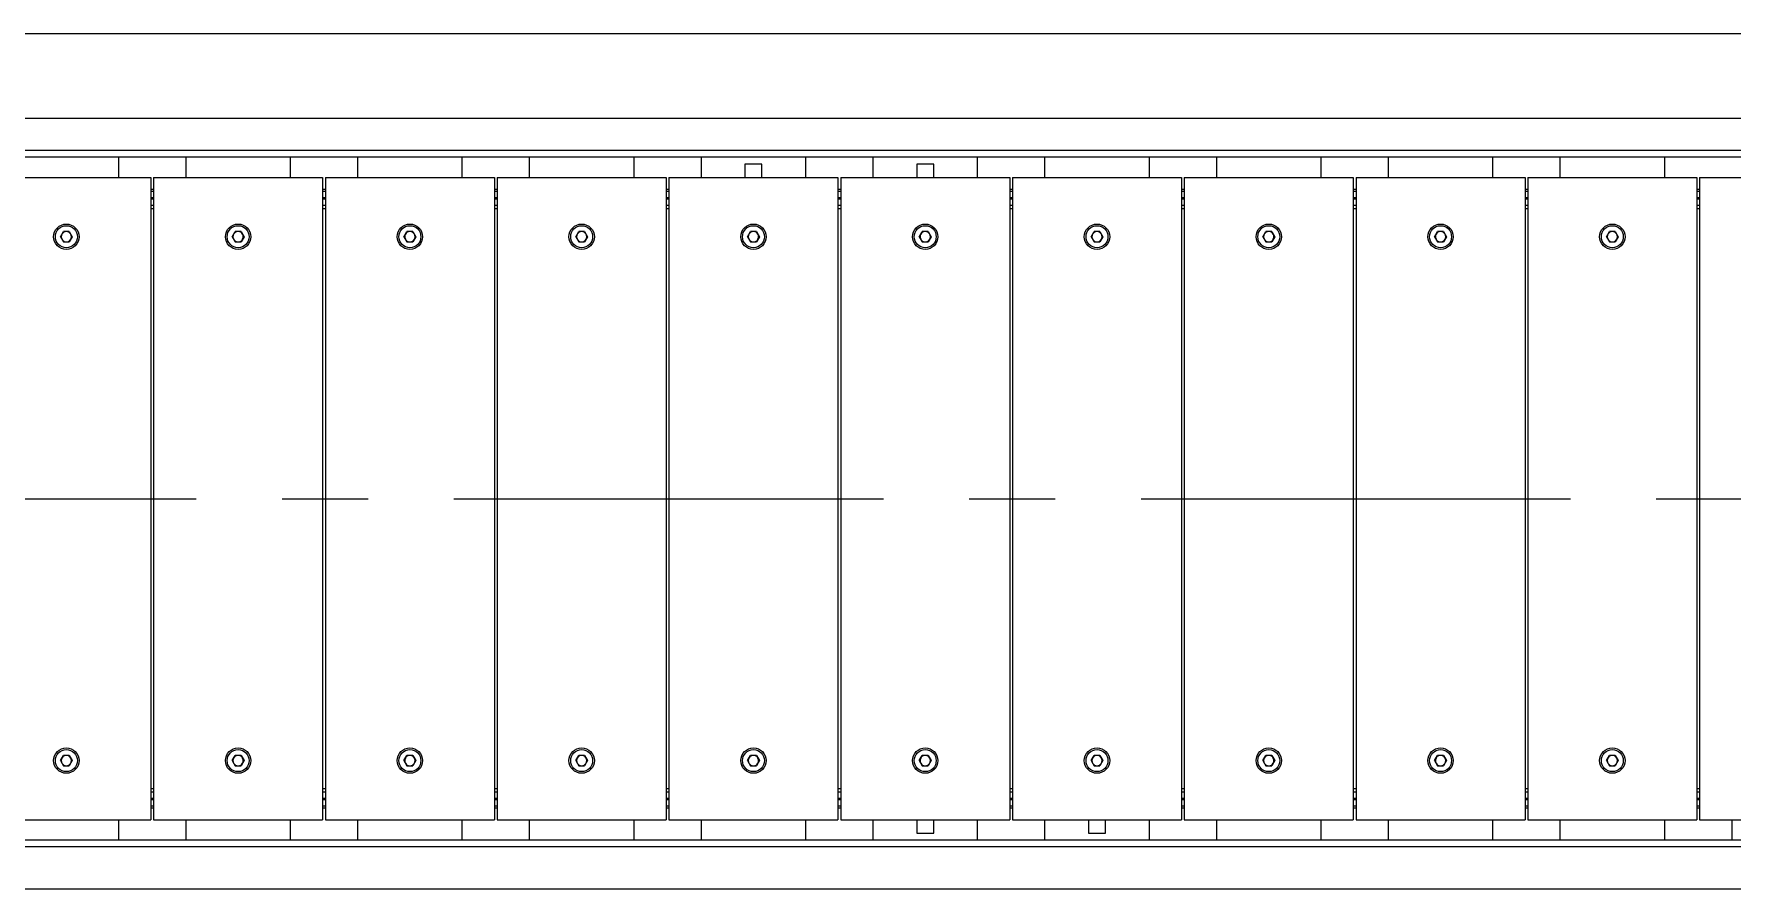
# Model space of a CAD drawing. Header units: millimetres. Extents: x 0 to 11880, y 0 to 8400.
# Drawn here: x 7858 to 8862, y 4547 to 5053 of the extents above; entities that cross this region are included whole.
import ezdxf

# ---------------------------------------------------------------- set-up
doc = ezdxf.new("R2010")
doc.units = ezdxf.units.MM
doc.header["$LTSCALE"] = 20
doc.linetypes.add('CENTERX2', pattern=[20.32, 12.7, -2.54, 2.54, -2.54])
doc.layers.add('ANNOTAZIONI', color=7, linetype='Continuous')

msp = doc.modelspace()

# ---------------------------------------------------------------- linework, layer by layer
at = {"color": 7, "linetype": 'Continuous', "lineweight": 25}
for p, q in [((10672.78, 5053.15), (6107.78, 5053.15)), ((10672.78, 5003.15), (6107.78, 5003.15)), ((10672.78, 4984.15), (6107.78, 4984.15)), ((10672.78, 4980.15), (6107.78, 4980.15)), ((7907.58, 4980.15), (7907.58, 4968.15)), ((7947.58, 4968.15), (7947.58, 4980.15)), ((8009.18, 4980.15), (8009.18, 4968.15)), ((8049.18, 4968.15), (8049.18, 4980.15)), ((8110.78, 4980.15), (8110.78, 4968.15)), ((8150.78, 4968.15), (8150.78, 4980.15)), ((8212.38, 4980.15), (8212.38, 4968.15)), ((8252.38, 4968.15), (8252.38, 4980.15)), ((8278.18, 4976.15), (8278.18, 4968.15)), ((8288.18, 4976.15), (8278.18, 4976.15)), ((8288.18, 4968.15), (8288.18, 4976.15)), ((8313.98, 4980.15), (8313.98, 4968.15)), ((8353.98, 4968.15), (8353.98, 4980.15)), ((8379.78, 4976.15), (8379.78, 4968.15)), ((8389.78, 4976.15), (8379.78, 4976.15)), ((8389.78, 4968.15), (8389.78, 4976.15)), ((8415.58, 4980.15), (8415.58, 4968.15)), ((8455.58, 4968.15), (8455.58, 4980.15)), ((8517.18, 4980.15), (8517.18, 4968.15)), ((8557.18, 4968.15), (8557.18, 4980.15)), ((8618.78, 4980.15), (8618.78, 4968.15)), ((8658.78, 4968.15), (8658.78, 4980.15)), ((8720.38, 4980.15), (8720.38, 4968.15)), ((8760.38, 4968.15), (8760.38, 4980.15)), ((8821.98, 4980.15), (8821.98, 4968.15)), ((7832.78, 4968.15), (7920.78, 4968.15)), ((7920.78, 4968.15), (7926.78, 4968.15)), ((7926.78, 4968.15), (7926.78, 4588.15)), ((7928.38, 4968.15), (7928.38, 4588.15)), ((7928.38, 4968.15), (7934.38, 4968.15)), ((7934.38, 4968.15), (8022.38, 4968.15)), ((8022.38, 4968.15), (8028.38, 4968.15)), ((8028.38, 4968.15), (8028.38, 4588.15)), ((8029.98, 4968.15), (8029.98, 4588.15)), ((8029.98, 4968.15), (8035.98, 4968.15)), ((8035.98, 4968.15), (8123.98, 4968.15)), ((8123.98, 4968.15), (8129.98, 4968.15)), ((8129.98, 4968.15), (8129.98, 4588.15)), ((8131.58, 4968.15), (8131.58, 4588.15)), ((8131.58, 4968.15), (8137.58, 4968.15)), ((8137.58, 4968.15), (8225.58, 4968.15)), ((8225.58, 4968.15), (8231.58, 4968.15)), ((8231.58, 4968.15), (8231.58, 4588.15)), ((8233.18, 4968.15), (8233.18, 4588.15)), ((8233.18, 4968.15), (8239.18, 4968.15)), ((8239.18, 4968.15), (8327.18, 4968.15)), ((8327.18, 4968.15), (8333.18, 4968.15)), ((8333.18, 4968.15), (8333.18, 4588.15)), ((8334.78, 4968.15), (8334.78, 4588.15)), ((8334.78, 4968.15), (8340.78, 4968.15)), ((8340.78, 4968.15), (8428.78, 4968.15)), ((8428.78, 4968.15), (8434.78, 4968.15)), ((8434.78, 4968.15), (8434.78, 4588.15)), ((8436.38, 4968.15), (8436.38, 4588.15)), ((8436.38, 4968.15), (8442.38, 4968.15)), ((8442.38, 4968.15), (8530.38, 4968.15)), ((8530.38, 4968.15), (8536.38, 4968.15)), ((8536.38, 4968.15), (8536.38, 4588.15)), ((8537.98, 4968.15), (8537.98, 4588.15)), ((8537.98, 4968.15), (8543.98, 4968.15)), ((8543.98, 4968.15), (8631.98, 4968.15)), ((8631.98, 4968.15), (8637.98, 4968.15)), ((8637.98, 4968.15), (8637.98, 4588.15)), ((8639.58, 4968.15), (8639.58, 4588.15)), ((8639.58, 4968.15), (8645.58, 4968.15)), ((8645.58, 4968.15), (8733.58, 4968.15)), ((8733.58, 4968.15), (8739.58, 4968.15)), ((8739.58, 4968.15), (8739.58, 4588.15)), ((8741.18, 4968.15), (8741.18, 4588.15)), ((8741.18, 4968.15), (8747.18, 4968.15)), ((8747.18, 4968.15), (8835.18, 4968.15)), ((8835.18, 4968.15), (8841.18, 4968.15)), ((8841.18, 4968.15), (8841.18, 4588.15)), ((8842.78, 4968.15), (8842.78, 4588.15)), ((8842.78, 4968.15), (8848.78, 4968.15)), ((8848.78, 4968.15), (8936.78, 4968.15)), ((7928.37, 4956.15), (7926.77, 4956.15)), ((7926.77, 4955.65), (7928.37, 4955.65)), ((7928.37, 4951.65), (7926.77, 4951.65)), ((7928.38, 4961.15), (7926.78, 4961.15)), ((7926.78, 4960.15), (7928.38, 4960.15)), ((8029.97, 4956.15), (8028.37, 4956.15)), ((8028.37, 4955.65), (8029.97, 4955.65)), ((8029.97, 4951.65), (8028.37, 4951.65)), ((8029.98, 4961.15), (8028.38, 4961.15)), ((8028.38, 4960.15), (8029.98, 4960.15)), ((8131.57, 4956.15), (8129.97, 4956.15)), ((8129.97, 4955.65), (8131.57, 4955.65)), ((8131.57, 4951.65), (8129.97, 4951.65)), ((8131.58, 4961.15), (8129.98, 4961.15)), ((8129.98, 4960.15), (8131.58, 4960.15)), ((8233.17, 4956.15), (8231.57, 4956.15)), ((8231.57, 4955.65), (8233.17, 4955.65)), ((8233.17, 4951.65), (8231.57, 4951.65)), ((8233.18, 4961.15), (8231.58, 4961.15)), ((8231.58, 4960.15), (8233.18, 4960.15)), ((8334.77, 4956.15), (8333.17, 4956.15)), ((8333.17, 4955.65), (8334.77, 4955.65)), ((8334.77, 4951.65), (8333.17, 4951.65)), ((8334.78, 4961.15), (8333.18, 4961.15)), ((8333.18, 4960.15), (8334.78, 4960.15)), ((8436.38, 4961.15), (8434.78, 4961.15)), ((8434.78, 4960.15), (8436.38, 4960.15)), ((8436.37, 4956.15), (8434.78, 4956.15)), ((8434.78, 4955.65), (8436.37, 4955.65)), ((8436.37, 4951.65), (8434.78, 4951.65)), ((8537.97, 4956.15), (8536.37, 4956.15)), ((8536.37, 4955.65), (8537.97, 4955.65)), ((8537.97, 4951.65), (8536.37, 4951.65)), ((8537.98, 4961.15), (8536.38, 4961.15)), ((8536.38, 4960.15), (8537.98, 4960.15)), ((8639.58, 4961.15), (8637.98, 4961.15)), ((8637.98, 4960.15), (8639.58, 4960.15)), ((8639.58, 4956.15), (8637.98, 4956.15)), ((8637.98, 4955.65), (8639.58, 4955.65)), ((8639.58, 4951.65), (8637.98, 4951.65)), ((8741.17, 4956.15), (8739.57, 4956.15)), ((8739.57, 4955.65), (8741.17, 4955.65)), ((8741.17, 4951.65), (8739.57, 4951.65)), ((8741.18, 4961.15), (8739.58, 4961.15)), ((8739.58, 4960.15), (8741.18, 4960.15)), ((8842.78, 4956.15), (8841.17, 4956.15)), ((8841.17, 4955.65), (8842.78, 4955.65)), ((8842.78, 4951.65), (8841.17, 4951.65)), ((8842.78, 4961.15), (8841.18, 4961.15)), ((8841.18, 4960.15), (8842.78, 4960.15)), ((7928.37, 4949.65), (7926.77, 4949.65)), ((7928.37, 4949.65), (7928.37, 4606.65)), ((8029.97, 4949.65), (8028.37, 4949.65)), ((8029.97, 4949.65), (8029.97, 4606.65)), ((8131.57, 4949.65), (8129.97, 4949.65)), ((8131.57, 4949.65), (8131.57, 4606.65)), ((8233.17, 4949.65), (8231.57, 4949.65)), ((8233.17, 4949.65), (8233.17, 4606.65)), ((8334.77, 4949.65), (8333.17, 4949.65)), ((8334.77, 4949.65), (8334.77, 4606.65)), ((8436.37, 4949.65), (8434.77, 4949.65)), ((8436.37, 4949.65), (8436.37, 4606.65)), ((8537.97, 4949.65), (8536.37, 4949.65)), ((8537.97, 4949.65), (8537.97, 4606.65)), ((8639.57, 4949.65), (8637.97, 4949.65)), ((8639.57, 4949.65), (8639.57, 4606.65)), ((8741.17, 4949.65), (8739.57, 4949.65)), ((8741.17, 4949.65), (8741.17, 4606.65)), ((8842.77, 4949.65), (8841.17, 4949.65)), ((8842.77, 4949.65), (8842.77, 4606.65)), ((7873.26, 4933.15), (7875.02, 4936.19)), ((7873.26, 4933.15), (7875.02, 4930.1)), ((7878.54, 4936.19), (7875.02, 4936.19)), ((7878.54, 4936.19), (7880.3, 4933.15)), ((7880.3, 4933.15), (7878.54, 4930.1)), ((7974.86, 4933.15), (7976.62, 4936.19)), ((7974.86, 4933.15), (7976.62, 4930.1)), ((7980.14, 4936.19), (7976.62, 4936.19)), ((7980.14, 4936.19), (7981.9, 4933.15)), ((7981.9, 4933.15), (7980.14, 4930.1)), ((8076.46, 4933.15), (8078.22, 4936.19)), ((8076.46, 4933.15), (8078.22, 4930.1)), ((8081.74, 4936.19), (8078.22, 4936.19)), ((8081.74, 4936.19), (8083.5, 4933.15)), ((8083.5, 4933.15), (8081.74, 4930.1)), ((8178.06, 4933.15), (8179.82, 4936.19)), ((8178.06, 4933.15), (8179.82, 4930.1)), ((8183.34, 4936.19), (8179.82, 4936.19)), ((8183.34, 4936.19), (8185.1, 4933.15)), ((8185.1, 4933.15), (8183.34, 4930.1)), ((8279.66, 4933.15), (8281.42, 4936.19)), ((8279.66, 4933.15), (8281.42, 4930.1)), ((8284.94, 4936.19), (8281.42, 4936.19)), ((8284.94, 4936.19), (8286.7, 4933.15)), ((8286.7, 4933.15), (8284.94, 4930.1)), ((8381.26, 4933.15), (8383.02, 4936.19)), ((8381.26, 4933.15), (8383.02, 4930.1)), ((8386.54, 4936.19), (8383.02, 4936.19)), ((8386.54, 4936.19), (8388.3, 4933.15)), ((8388.3, 4933.15), (8386.54, 4930.1)), ((8482.86, 4933.15), (8484.62, 4936.19)), ((8482.86, 4933.15), (8484.62, 4930.1)), ((8488.14, 4936.19), (8484.62, 4936.19)), ((8488.14, 4936.19), (8489.9, 4933.15)), ((8489.9, 4933.15), (8488.14, 4930.1)), ((8584.46, 4933.15), (8586.22, 4936.19)), ((8584.46, 4933.15), (8586.22, 4930.1)), ((8589.74, 4936.19), (8586.22, 4936.19)), ((8589.74, 4936.19), (8591.5, 4933.15)), ((8591.5, 4933.15), (8589.74, 4930.1)), ((8686.06, 4933.15), (8687.82, 4936.19)), ((8686.06, 4933.15), (8687.82, 4930.1)), ((8691.34, 4936.19), (8687.82, 4936.19)), ((8691.34, 4936.19), (8693.1, 4933.15)), ((8693.1, 4933.15), (8691.34, 4930.1)), ((8787.66, 4933.15), (8789.42, 4936.19)), ((8787.66, 4933.15), (8789.42, 4930.1)), ((8792.94, 4936.19), (8789.42, 4936.19)), ((8792.94, 4936.19), (8794.7, 4933.15)), ((8794.7, 4933.15), (8792.94, 4930.1)), ((7875.02, 4930.1), (7878.54, 4930.1)), ((7976.62, 4930.1), (7980.14, 4930.1)), ((8078.22, 4930.1), (8081.74, 4930.1)), ((8179.82, 4930.1), (8183.34, 4930.1)), ((8281.42, 4930.1), (8284.94, 4930.1)), ((8383.02, 4930.1), (8386.54, 4930.1)), ((8484.62, 4930.1), (8488.14, 4930.1)), ((8586.22, 4930.1), (8589.74, 4930.1)), ((8687.82, 4930.1), (8691.34, 4930.1)), ((8789.42, 4930.1), (8792.94, 4930.1)), ((7873.26, 4623.15), (7875.02, 4626.19)), ((7873.26, 4623.15), (7875.02, 4620.1)), ((7878.54, 4626.19), (7875.02, 4626.19)), ((7875.02, 4620.1), (7878.54, 4620.1)), ((7878.54, 4626.19), (7880.3, 4623.15)), ((7880.3, 4623.15), (7878.54, 4620.1)), ((7974.86, 4623.15), (7976.62, 4626.19)), ((7974.86, 4623.15), (7976.62, 4620.1)), ((7980.14, 4626.19), (7976.62, 4626.19)), ((7976.62, 4620.1), (7980.14, 4620.1)), ((7980.14, 4626.19), (7981.9, 4623.15)), ((7981.9, 4623.15), (7980.14, 4620.1)), ((8076.46, 4623.15), (8078.22, 4626.19)), ((8076.46, 4623.15), (8078.22, 4620.1)), ((8081.74, 4626.19), (8078.22, 4626.19)), ((8078.22, 4620.1), (8081.74, 4620.1)), ((8081.74, 4626.19), (8083.5, 4623.15)), ((8083.5, 4623.15), (8081.74, 4620.1)), ((8178.06, 4623.15), (8179.82, 4626.19)), ((8178.06, 4623.15), (8179.82, 4620.1)), ((8183.34, 4626.19), (8179.82, 4626.19)), ((8179.82, 4620.1), (8183.34, 4620.1)), ((8183.34, 4626.19), (8185.1, 4623.15)), ((8185.1, 4623.15), (8183.34, 4620.1)), ((8279.66, 4623.15), (8281.42, 4626.19)), ((8279.66, 4623.15), (8281.42, 4620.1)), ((8284.94, 4626.19), (8281.42, 4626.19)), ((8281.42, 4620.1), (8284.94, 4620.1)), ((8284.94, 4626.19), (8286.7, 4623.15)), ((8286.7, 4623.15), (8284.94, 4620.1)), ((8381.26, 4623.15), (8383.02, 4626.19)), ((8381.26, 4623.15), (8383.02, 4620.1)), ((8386.54, 4626.19), (8383.02, 4626.19)), ((8383.02, 4620.1), (8386.54, 4620.1)), ((8386.54, 4626.19), (8388.3, 4623.15)), ((8388.3, 4623.15), (8386.54, 4620.1)), ((8482.86, 4623.15), (8484.62, 4626.19)), ((8482.86, 4623.15), (8484.62, 4620.1)), ((8488.14, 4626.19), (8484.62, 4626.19)), ((8484.62, 4620.1), (8488.14, 4620.1)), ((8488.14, 4626.19), (8489.9, 4623.15)), ((8489.9, 4623.15), (8488.14, 4620.1)), ((8584.46, 4623.15), (8586.22, 4626.19)), ((8584.46, 4623.15), (8586.22, 4620.1)), ((8589.74, 4626.19), (8586.22, 4626.19)), ((8586.22, 4620.1), (8589.74, 4620.1)), ((8589.74, 4626.19), (8591.5, 4623.15)), ((8591.5, 4623.15), (8589.74, 4620.1)), ((8686.06, 4623.15), (8687.82, 4626.19)), ((8686.06, 4623.15), (8687.82, 4620.1)), ((8691.34, 4626.19), (8687.82, 4626.19)), ((8687.82, 4620.1), (8691.34, 4620.1)), ((8691.34, 4626.19), (8693.1, 4623.15)), ((8693.1, 4623.15), (8691.34, 4620.1)), ((8787.66, 4623.15), (8789.42, 4626.19)), ((8787.66, 4623.15), (8789.42, 4620.1)), ((8792.94, 4626.19), (8789.42, 4626.19)), ((8789.42, 4620.1), (8792.94, 4620.1)), ((8792.94, 4626.19), (8794.7, 4623.15)), ((8794.7, 4623.15), (8792.94, 4620.1)), ((7926.77, 4606.65), (7928.37, 4606.65)), ((7926.77, 4604.65), (7928.37, 4604.65)), ((7928.37, 4600.65), (7926.77, 4600.65)), ((7926.77, 4600.15), (7928.37, 4600.15)), ((8028.37, 4606.65), (8029.97, 4606.65)), ((8028.37, 4604.65), (8029.97, 4604.65)), ((8029.97, 4600.65), (8028.37, 4600.65)), ((8028.37, 4600.15), (8029.97, 4600.15)), ((8129.97, 4606.65), (8131.57, 4606.65)), ((8129.97, 4604.65), (8131.57, 4604.65)), ((8131.57, 4600.65), (8129.97, 4600.65)), ((8129.97, 4600.15), (8131.57, 4600.15)), ((8231.57, 4606.65), (8233.17, 4606.65)), ((8231.57, 4604.65), (8233.17, 4604.65)), ((8233.17, 4600.65), (8231.57, 4600.65)), ((8231.57, 4600.15), (8233.17, 4600.15)), ((8333.17, 4606.65), (8334.77, 4606.65)), ((8333.17, 4604.65), (8334.77, 4604.65)), ((8334.77, 4600.65), (8333.17, 4600.65)), ((8333.17, 4600.15), (8334.77, 4600.15)), ((8434.77, 4606.65), (8436.37, 4606.65)), ((8434.78, 4604.65), (8436.37, 4604.65)), ((8436.37, 4600.65), (8434.78, 4600.65)), ((8434.78, 4600.15), (8436.37, 4600.15)), ((8536.37, 4606.65), (8537.97, 4606.65)), ((8536.37, 4604.65), (8537.97, 4604.65)), ((8537.97, 4600.65), (8536.37, 4600.65)), ((8536.37, 4600.15), (8537.97, 4600.15)), ((8637.97, 4606.65), (8639.57, 4606.65)), ((8637.98, 4604.65), (8639.58, 4604.65)), ((8639.58, 4600.65), (8637.98, 4600.65)), ((8637.98, 4600.15), (8639.58, 4600.15)), ((8739.57, 4606.65), (8741.17, 4606.65)), ((8739.57, 4604.65), (8741.17, 4604.65)), ((8741.17, 4600.65), (8739.57, 4600.65)), ((8739.57, 4600.15), (8741.17, 4600.15)), ((8841.17, 4606.65), (8842.77, 4606.65)), ((8841.17, 4604.65), (8842.78, 4604.65)), ((8842.78, 4600.65), (8841.17, 4600.65)), ((8841.17, 4600.15), (8842.78, 4600.15)), ((7928.38, 4596.15), (7926.78, 4596.15)), ((7926.78, 4595.15), (7928.38, 4595.15)), ((8029.98, 4596.15), (8028.38, 4596.15)), ((8028.38, 4595.15), (8029.98, 4595.15)), ((8131.58, 4596.15), (8129.98, 4596.15)), ((8129.98, 4595.15), (8131.58, 4595.15)), ((8233.18, 4596.15), (8231.58, 4596.15)), ((8231.58, 4595.15), (8233.18, 4595.15)), ((8334.78, 4596.15), (8333.18, 4596.15)), ((8333.18, 4595.15), (8334.78, 4595.15)), ((8436.38, 4596.15), (8434.78, 4596.15)), ((8434.78, 4595.15), (8436.38, 4595.15)), ((8537.98, 4596.15), (8536.38, 4596.15)), ((8536.38, 4595.15), (8537.98, 4595.15)), ((8639.58, 4596.15), (8637.98, 4596.15)), ((8637.98, 4595.15), (8639.58, 4595.15)), ((8741.18, 4596.15), (8739.58, 4596.15)), ((8739.58, 4595.15), (8741.18, 4595.15)), ((8842.78, 4596.15), (8841.18, 4596.15)), ((8841.18, 4595.15), (8842.78, 4595.15)), ((7832.78, 4588.15), (7920.78, 4588.15)), ((7907.57, 4588.15), (7907.57, 4576.15)), ((7920.78, 4588.15), (7926.78, 4588.15)), ((7928.38, 4588.15), (7934.38, 4588.15)), ((7934.38, 4588.15), (8022.38, 4588.15)), ((7947.57, 4576.15), (7947.57, 4588.15)), ((8009.17, 4588.15), (8009.17, 4576.15)), ((8022.38, 4588.15), (8028.38, 4588.15)), ((8029.98, 4588.15), (8035.98, 4588.15)), ((8035.98, 4588.15), (8123.98, 4588.15)), ((8049.17, 4576.15), (8049.17, 4588.15)), ((8110.77, 4588.15), (8110.77, 4576.15)), ((8123.98, 4588.15), (8129.98, 4588.15)), ((8131.58, 4588.15), (8137.58, 4588.15)), ((8137.58, 4588.15), (8225.58, 4588.15)), ((8150.77, 4576.15), (8150.77, 4588.15)), ((8212.37, 4588.15), (8212.37, 4576.15)), ((8225.58, 4588.15), (8231.58, 4588.15)), ((8233.18, 4588.15), (8239.18, 4588.15)), ((8239.18, 4588.15), (8327.18, 4588.15)), ((8252.37, 4576.15), (8252.37, 4588.15)), ((8313.98, 4588.15), (8313.98, 4576.15)), ((8327.18, 4588.15), (8333.18, 4588.15)), ((8334.78, 4588.15), (8340.78, 4588.15)), ((8340.78, 4588.15), (8428.78, 4588.15)), ((8353.98, 4576.15), (8353.98, 4588.15)), ((8379.78, 4588.15), (8379.78, 4580.15)), ((8379.78, 4580.15), (8389.78, 4580.15)), ((8389.78, 4580.15), (8389.78, 4588.15)), ((8415.58, 4588.15), (8415.58, 4576.15)), ((8428.78, 4588.15), (8434.78, 4588.15)), ((8436.38, 4588.15), (8442.38, 4588.15)), ((8442.38, 4588.15), (8530.38, 4588.15)), ((8455.58, 4576.15), (8455.58, 4588.15)), ((8481.38, 4588.15), (8481.38, 4580.15)), ((8481.38, 4580.15), (8491.38, 4580.15)), ((8491.38, 4580.15), (8491.38, 4588.15)), ((8517.18, 4588.15), (8517.18, 4576.15)), ((8530.38, 4588.15), (8536.38, 4588.15)), ((8537.98, 4588.15), (8543.98, 4588.15)), ((8543.98, 4588.15), (8631.98, 4588.15)), ((8557.18, 4576.15), (8557.18, 4588.15)), ((8618.78, 4588.15), (8618.78, 4576.15)), ((8631.98, 4588.15), (8637.98, 4588.15)), ((8639.58, 4588.15), (8645.58, 4588.15)), ((8645.58, 4588.15), (8733.58, 4588.15)), ((8658.78, 4576.15), (8658.78, 4588.15)), ((8720.38, 4588.15), (8720.38, 4576.15)), ((8733.58, 4588.15), (8739.58, 4588.15)), ((8741.18, 4588.15), (8747.18, 4588.15)), ((8747.18, 4588.15), (8835.18, 4588.15)), ((8760.38, 4576.15), (8760.38, 4588.15)), ((8821.98, 4588.15), (8821.98, 4576.15)), ((8835.18, 4588.15), (8841.18, 4588.15)), ((8842.78, 4588.15), (8848.78, 4588.15)), ((8848.78, 4588.15), (8936.78, 4588.15)), ((8861.98, 4576.15), (8861.98, 4588.15)), ((10672.78, 4576.15), (6107.78, 4576.15)), ((10672.78, 4572.15), (6107.78, 4572.15)), ((9097.78, 4547.15), (7682.78, 4547.15))]:
    msp.add_line(p, q, dxfattribs=at)
for centre, radius in [((7876.78, 4933.15), 7.5), ((7876.78, 4933.15), 6.5), ((7978.38, 4933.15), 7.5), ((7978.38, 4933.15), 6.5), ((8079.98, 4933.15), 7.5), ((8079.98, 4933.15), 6.5), ((8181.58, 4933.15), 7.5), ((8181.58, 4933.15), 6.5), ((8283.18, 4933.15), 7.5), ((8283.18, 4933.15), 6.5), ((8384.78, 4933.15), 7.5), ((8384.78, 4933.15), 6.5), ((8486.38, 4933.15), 7.5), ((8486.38, 4933.15), 6.5), ((8587.98, 4933.15), 7.5), ((8587.98, 4933.15), 6.5), ((8689.58, 4933.15), 7.5), ((8689.58, 4933.15), 6.5), ((8791.18, 4933.15), 7.5), ((8791.18, 4933.15), 6.5), ((7876.78, 4623.15), 7.5), ((7978.38, 4623.15), 7.5), ((8079.98, 4623.15), 7.5), ((8181.58, 4623.15), 7.5), ((8283.18, 4623.15), 7.5), ((8384.78, 4623.15), 7.5), ((8486.38, 4623.15), 7.5), ((8587.98, 4623.15), 7.5), ((8689.58, 4623.15), 7.5), ((8791.18, 4623.15), 7.5), ((7876.78, 4623.15), 6.5), ((7978.38, 4623.15), 6.5), ((8079.98, 4623.15), 6.5), ((8181.58, 4623.15), 6.5), ((8283.18, 4623.15), 6.5), ((8384.78, 4623.15), 6.5), ((8486.38, 4623.15), 6.5), ((8587.98, 4623.15), 6.5), ((8689.58, 4623.15), 6.5), ((8791.18, 4623.15), 6.5)]:
    msp.add_circle(centre, radius, dxfattribs=at)
for centre, start, end in [((7876.78, 4933.15), 150, 210), ((7876.78, 4933.15), 90, 150), ((7876.78, 4933.15), 210, 270), ((7876.78, 4933.15), 30, 90), ((7876.78, 4933.15), 270, 330), ((7876.78, 4933.15), 330, 30), ((7978.38, 4933.15), 150, 210), ((7978.38, 4933.15), 90, 150), ((7978.38, 4933.15), 210, 270), ((7978.38, 4933.15), 30, 90), ((7978.38, 4933.15), 270, 330), ((7978.38, 4933.15), 330, 30), ((8079.98, 4933.15), 150, 210), ((8079.98, 4933.15), 90, 150), ((8079.98, 4933.15), 210, 270), ((8079.98, 4933.15), 30, 90), ((8079.98, 4933.15), 270, 330), ((8079.98, 4933.15), 330, 30), ((8181.58, 4933.15), 150, 210), ((8181.58, 4933.15), 90, 150), ((8181.58, 4933.15), 210, 270), ((8181.58, 4933.15), 30, 90), ((8181.58, 4933.15), 270, 330), ((8181.58, 4933.15), 330, 30), ((8283.18, 4933.15), 150, 210), ((8283.18, 4933.15), 90, 150), ((8283.18, 4933.15), 210, 270), ((8283.18, 4933.15), 30, 90), ((8283.18, 4933.15), 270, 330), ((8283.18, 4933.15), 330, 30), ((8384.78, 4933.15), 150, 210), ((8384.78, 4933.15), 90, 150), ((8384.78, 4933.15), 210, 270), ((8384.78, 4933.15), 30, 90), ((8384.78, 4933.15), 270, 330), ((8384.78, 4933.15), 330, 30), ((8486.38, 4933.15), 150, 210), ((8486.38, 4933.15), 90, 150), ((8486.38, 4933.15), 210, 270), ((8486.38, 4933.15), 30, 90), ((8486.38, 4933.15), 270, 330), ((8486.38, 4933.15), 330, 30), ((8587.98, 4933.15), 150, 210), ((8587.98, 4933.15), 90, 150), ((8587.98, 4933.15), 210, 270), ((8587.98, 4933.15), 30, 90), ((8587.98, 4933.15), 270, 330), ((8587.98, 4933.15), 330, 30), ((8689.58, 4933.15), 150, 210), ((8689.58, 4933.15), 90, 150), ((8689.58, 4933.15), 210, 270), ((8689.58, 4933.15), 30, 90), ((8689.58, 4933.15), 270, 330), ((8689.58, 4933.15), 330, 30), ((8791.18, 4933.15), 150, 210), ((8791.18, 4933.15), 90, 150), ((8791.18, 4933.15), 210, 270), ((8791.18, 4933.15), 30, 90), ((8791.18, 4933.15), 270, 330), ((8791.18, 4933.15), 330, 30), ((7876.78, 4623.15), 150, 210), ((7876.78, 4623.15), 90, 150), ((7876.78, 4623.15), 210, 270), ((7876.78, 4623.15), 30, 90), ((7876.78, 4623.15), 270, 330), ((7876.78, 4623.15), 330, 30), ((7978.38, 4623.15), 150, 210), ((7978.38, 4623.15), 90, 150), ((7978.38, 4623.15), 210, 270), ((7978.38, 4623.15), 30, 90), ((7978.38, 4623.15), 270, 330), ((7978.38, 4623.15), 330, 30), ((8079.98, 4623.15), 150, 210), ((8079.98, 4623.15), 90, 150), ((8079.98, 4623.15), 210, 270), ((8079.98, 4623.15), 30, 90), ((8079.98, 4623.15), 270, 330), ((8079.98, 4623.15), 330, 30), ((8181.58, 4623.15), 150, 210), ((8181.58, 4623.15), 90, 150), ((8181.58, 4623.15), 210, 270), ((8181.58, 4623.15), 30, 90), ((8181.58, 4623.15), 270, 330), ((8181.58, 4623.15), 330, 30), ((8283.18, 4623.15), 150, 210), ((8283.18, 4623.15), 90, 150), ((8283.18, 4623.15), 210, 270), ((8283.18, 4623.15), 30, 90), ((8283.18, 4623.15), 270, 330), ((8283.18, 4623.15), 330, 30), ((8384.78, 4623.15), 150, 210), ((8384.78, 4623.15), 90, 150), ((8384.78, 4623.15), 210, 270), ((8384.78, 4623.15), 30, 90), ((8384.78, 4623.15), 270, 330), ((8384.78, 4623.15), 330, 30), ((8486.38, 4623.15), 150, 210), ((8486.38, 4623.15), 90, 150), ((8486.38, 4623.15), 210, 270), ((8486.38, 4623.15), 30, 90), ((8486.38, 4623.15), 270, 330), ((8486.38, 4623.15), 330, 30), ((8587.98, 4623.15), 150, 210), ((8587.98, 4623.15), 90, 150), ((8587.98, 4623.15), 210, 270), ((8587.98, 4623.15), 30, 90), ((8587.98, 4623.15), 270, 330), ((8587.98, 4623.15), 330, 30), ((8689.58, 4623.15), 150, 210), ((8689.58, 4623.15), 90, 150), ((8689.58, 4623.15), 210, 270), ((8689.58, 4623.15), 30, 90), ((8689.58, 4623.15), 270, 330), ((8689.58, 4623.15), 330, 30), ((8791.18, 4623.15), 150, 210), ((8791.18, 4623.15), 90, 150), ((8791.18, 4623.15), 210, 270), ((8791.18, 4623.15), 30, 90), ((8791.18, 4623.15), 270, 330), ((8791.18, 4623.15), 330, 30)]:
    msp.add_arc(centre, 3.05, start, end, dxfattribs=at)
at = {"layer": 'ANNOTAZIONI', "linetype": 'CENTERX2', "lineweight": 18}
msp.add_line((5667.6, 4778.15), (11134, 4778.15), dxfattribs=at)

doc.saveas('drawing.dxf')
